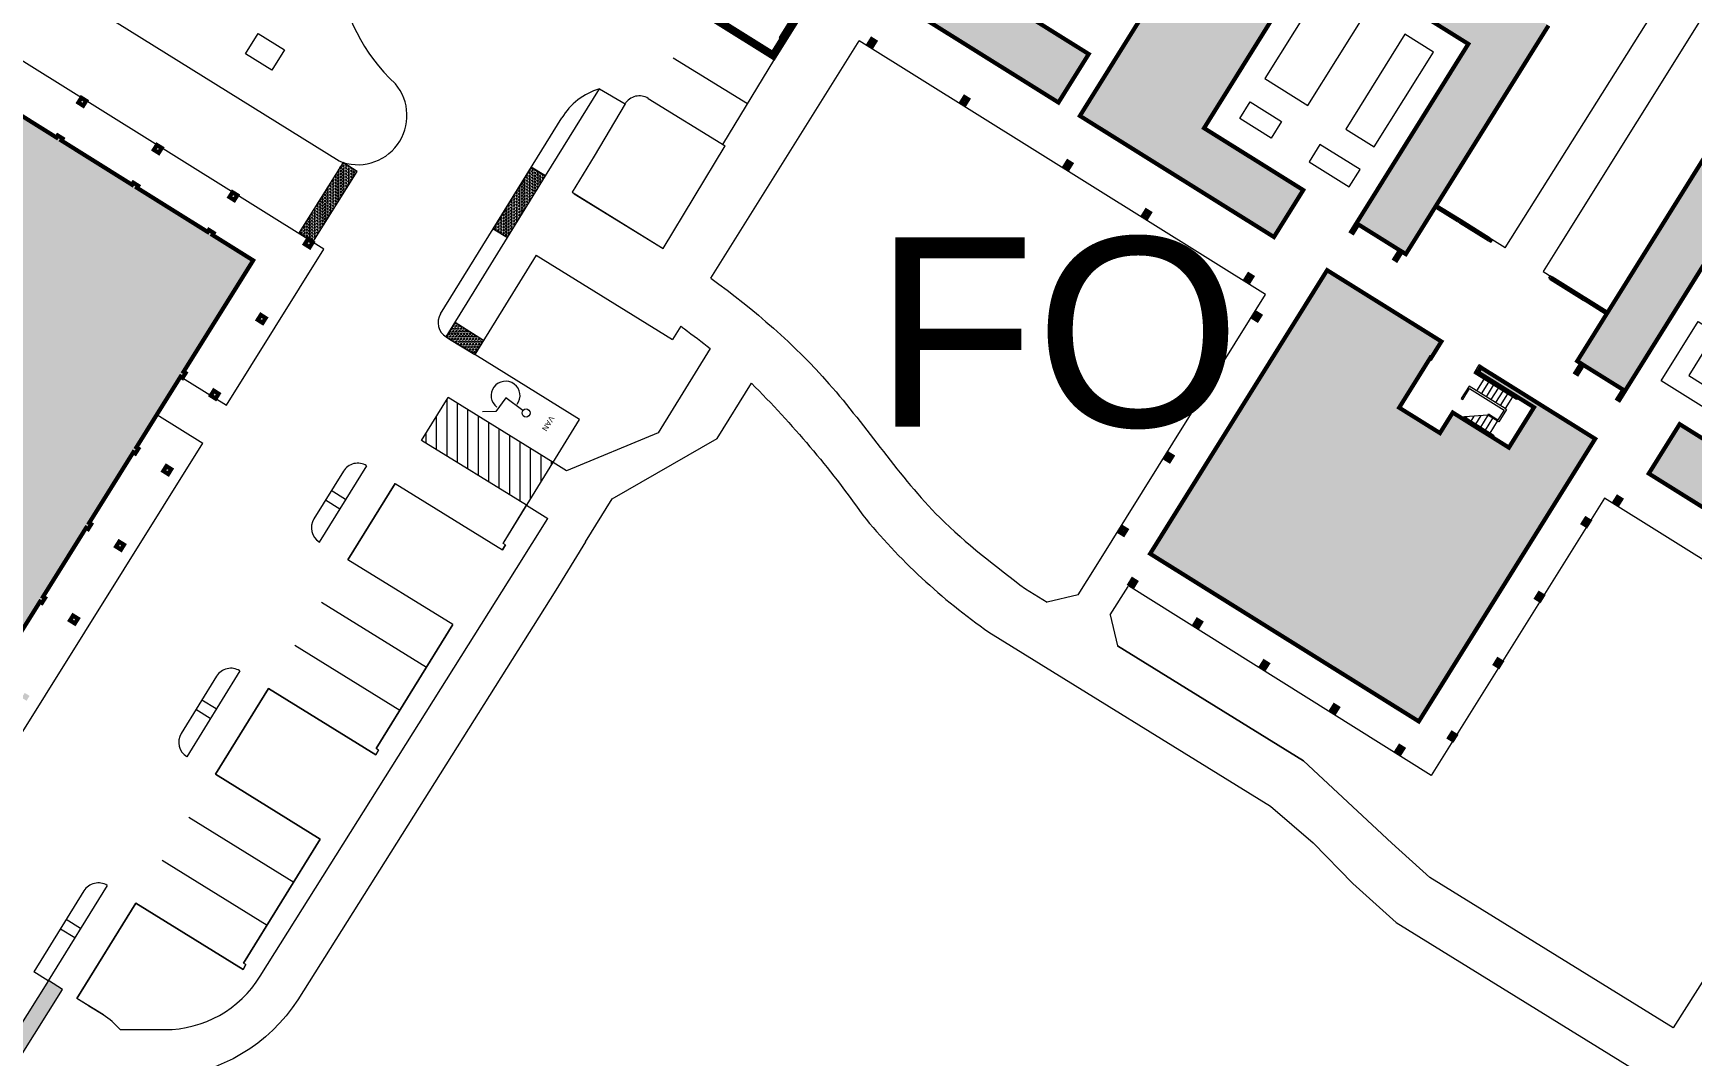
# Model space of a CAD drawing. Header units: feet. Extents: x 6763715 to 6770513, y 1886699 to 1891873.
# Drawn here: x 6765495.7 to 6765793.5, y 1889496.6 to 1889680.2 of the extents above; entities that cross this region are included whole.
import ezdxf

# ---------------------------------------------------------------- set-up
doc = ezdxf.new("R2010")
doc.units = ezdxf.units.FT
doc.header["$LTSCALE"] = 48
doc.header["$MEASUREMENT"] = 0
doc.linetypes.add('PHANTOM2', pattern=[1.25, 0.625, -0.125, 0.125, -0.125, 0.125, -0.125])
for name, color, linetype, lineweight in [('A-FLOR-HRAL', 4, 'Continuous', 0), ('A-FLOR-STRS', 4, 'Continuous', 0), ('C-BLDG-HTCH', 253, 'Continuous', 0), ('C-BLDG-IDEN', 7, 'Continuous', 50), ('C-PKNG-STRP', 3, 'Continuous', 0), ('C-PROP', 7, 'PHANTOM2', 0), ('C-ROAD', 5, 'Continuous', 0), ('Crosswalk_Stripping', 3, 'Continuous', 0), ('Handicap signs', 5, 'Continuous', 0), ('L-SITE-WALK', 6, 'Continuous', 0)]:
    doc.layers.add(name, color=color, linetype=linetype, lineweight=lineweight)
for name, color, linetype in [('A-GLAZ', 3, 'Continuous'), ('A-WALL-JAMB', 6, 'Continuous'), ('C-BLDG', 7, 'Continuous')]:
    doc.layers.add(name, color=color, linetype=linetype)
doc.styles.add('Campus_Base_Map_NEW$0$Site Plan$0$ARIAL3', font='arial.ttf', dxfattribs={"height": 100})
doc.styles.add('Campus_Base_Map_NEW$0$STANDARD', font='arial.ttf', dxfattribs={"height": 3.8})

# ---------------------------------------------------------------- blocks, each defined once
blk = doc.blocks.new('Campus_Base_Map_NEW$0$HANDI')
at = {"layer": 'Handicap signs', "lineweight": 0}
for p, q in [((0, 0.0791), (0, 0)), ((0, 0), (0.0625, 0)), ((0.0625, 0), (0.0941, -0.0386))]:
    blk.add_line(p, q, dxfattribs=at)
blk.add_circle((0, 0.0941), 0.015, dxfattribs=at)
blk.add_arc((-0.0062, -0.0062), 0.0541, 90, 0, dxfattribs=at)

msp = doc.modelspace()

# ---------------------------------------------------------------- hatches: boundary and pattern name
at = {"layer": 'C-BLDG-HTCH'}
h = msp.add_hatch(color=256, dxfattribs=at)
h.paths.add_polyline_path([(6765631.2, 1889689.87), (6765626.6, 1889692.74), (6765621.95, 1889685.3), (6765626.56, 1889682.43)], flags=17)
h.paths.add_polyline_path([(6765838.49, 1889550.14), (6765843.14, 1889557.58), (6765847.74, 1889554.7), (6765843.1, 1889547.26)], flags=17)
h.paths.add_polyline_path([(6765840.3, 1889579.4), (6765834.77, 1889570.53), (6765785.78, 1889601.11), (6765791.32, 1889609.98)], flags=17)
h.paths.add_polyline_path([(6765780.16, 1889614.51), (6765781.19, 1889616.15), (6765774, 1889620.63), (6765772.98, 1889619), (6765772.62, 1889619.22), (6765773.64, 1889620.86), (6765772.93, 1889621.3), (6765798.55, 1889662.34), (6765886.9, 1889607.19), (6765845.27, 1889540.5), (6765831.59, 1889549.04), (6765838.66, 1889560.37), (6765839.23, 1889560.01), (6765832.52, 1889549.26), (6765844.91, 1889541.52), (6765855.23, 1889558.05), (6765842.26, 1889566.14), (6765847.6, 1889574.69), (6765852.55, 1889571.6), (6765872.64, 1889603.79), (6765801.6, 1889648.14), (6765780.49, 1889614.31)])
h.paths.add_polyline_path([(6765696.24, 1889586.72), (6765744.48, 1889556.61), (6765776.15, 1889607.34), (6765755.63, 1889620.15), (6765755.09, 1889619.29), (6765765.17, 1889613), (6765760.66, 1889605.77), (6765750.58, 1889612.06), (6765748.28, 1889608.38), (6765740.96, 1889612.94), (6765746.55, 1889621.9), (6765746.67, 1889621.82), (6765748.54, 1889624.82), (6765728.02, 1889637.62)])
h.paths.add_polyline_path([(6765685.21, 1889676.43), (6765679.78, 1889667.73), (6765649.89, 1889686.39), (6765655.32, 1889695.08)], flags=17)
h.paths.add_polyline_path([(6765742.15, 1889640.51), (6765741.44, 1889640.96), (6765740.48, 1889639.42), (6765740.12, 1889639.65), (6765741.08, 1889641.18), (6765733.6, 1889645.85), (6765732.67, 1889644.35), (6765732.35, 1889644.55), (6765753.37, 1889678.24), (6765726.01, 1889695.32), (6765705.92, 1889663.13), (6765723.73, 1889652.01), (6765718.47, 1889643.58), (6765683.63, 1889665.33), (6765708.98, 1889705.95), (6765659.82, 1889736.63), (6765639.64, 1889704.3), (6765644.59, 1889701.21), (6765638.28, 1889691.11), (6765625.17, 1889699.29), (6765615.91, 1889684.46), (6765628.45, 1889676.63), (6765635.17, 1889687.39), (6765635.74, 1889687.03), (6765628.67, 1889675.7), (6765614.99, 1889684.24), (6765656.62, 1889750.93), (6765767.77, 1889681.55)])
h.paths.add_polyline_path([(6765827.87, 1889565.92), (6765827.23, 1889566.32), (6765827.76, 1889567.17), (6765828.4, 1889566.77)], flags=17)
h.paths.add_polyline_path([(6765810.98, 1889576.46), (6765811.52, 1889577.31), (6765812.16, 1889576.91), (6765811.62, 1889576.06)], flags=16)
h.paths.add_polyline_path([(6765795.81, 1889585.93), (6765795.16, 1889586.33), (6765795.7, 1889587.19), (6765796.34, 1889586.79)], flags=16)
h.paths.add_polyline_path([(6765779.63, 1889596.03), (6765780.17, 1889596.88), (6765780.81, 1889596.48), (6765780.27, 1889595.63)], flags=17)
h.paths.add_polyline_path([(6765774.59, 1889591.75), (6765773.95, 1889592.15), (6765774.49, 1889593), (6765775.13, 1889592.6)], flags=17)
h.paths.add_polyline_path([(6765765.58, 1889578.74), (6765766.11, 1889579.59), (6765766.75, 1889579.19), (6765766.22, 1889578.34)], flags=17)
h.paths.add_polyline_path([(6765758.17, 1889566.86), (6765758.7, 1889567.72), (6765759.34, 1889567.32), (6765758.81, 1889566.46)], flags=17)
h.paths.add_polyline_path([(6765749.93, 1889553.67), (6765750.47, 1889554.52), (6765751.11, 1889554.12), (6765750.57, 1889553.27)])
h.paths.add_polyline_path([(6765740.51, 1889551.3), (6765741.05, 1889552.15), (6765741.69, 1889551.75), (6765741.15, 1889550.9)])
h.paths.add_polyline_path([(6765729.41, 1889558.22), (6765728.77, 1889558.62), (6765729.31, 1889559.48), (6765729.95, 1889559.08)], flags=17)
h.paths.add_polyline_path([(6765716.17, 1889566.49), (6765716.71, 1889567.34), (6765717.35, 1889566.94), (6765716.81, 1889566.09)], flags=17)
h.paths.add_polyline_path([(6765704.2, 1889573.96), (6765704.73, 1889574.82), (6765705.37, 1889574.42), (6765704.84, 1889573.56)], flags=17)
h.paths.add_polyline_path([(6765693.18, 1889580.84), (6765692.54, 1889581.24), (6765693.07, 1889582.1), (6765693.71, 1889581.7)])
h.paths.add_polyline_path([(6765714.84, 1889629.05), (6765715.37, 1889629.9), (6765716.01, 1889629.5), (6765715.48, 1889628.65)], flags=17)
h.paths.add_polyline_path([(6765713.4, 1889636), (6765713.93, 1889636.85), (6765714.57, 1889636.45), (6765714.04, 1889635.6)], flags=17)
h.paths.add_polyline_path([(6765699.69, 1889603.36), (6765699.05, 1889603.76), (6765699.58, 1889604.62), (6765700.23, 1889604.22)], flags=17)
h.paths.add_polyline_path([(6765695.66, 1889647.07), (6765695.01, 1889647.47), (6765695.55, 1889648.33), (6765696.19, 1889647.93)], flags=17)
h.paths.add_polyline_path([(6765680.91, 1889656.28), (6765681.44, 1889657.13), (6765682.08, 1889656.73), (6765681.55, 1889655.88)], flags=17)
h.paths.add_polyline_path([(6765691.46, 1889590.17), (6765690.81, 1889590.57), (6765691.35, 1889591.42), (6765691.99, 1889591.02)])
h.paths.add_polyline_path([(6765663.02, 1889667.44), (6765662.38, 1889667.84), (6765662.92, 1889668.7), (6765663.56, 1889668.3)], flags=17)
h.paths.add_polyline_path([(6765645.71, 1889678.25), (6765646.24, 1889679.1), (6765646.88, 1889678.7), (6765646.35, 1889677.85)], flags=17)
h.paths.add_polyline_path([(6765749.96, 1889611.06), (6765750.58, 1889612.06)], flags=17)
h = msp.add_hatch(color=256, dxfattribs=at)
h.paths.add_polyline_path([(6765477.53, 1889533.18), (6765476.66, 1889533.72), (6765477.2, 1889534.6), (6765478.08, 1889534.05)], flags=0)
h.paths.add_polyline_path([(6765494.49, 1889560.32), (6765493.62, 1889560.86), (6765494.16, 1889561.73), (6765495.03, 1889561.19)], flags=17)
h.paths.add_polyline_path([(6765486.01, 1889546.75), (6765485.14, 1889547.29), (6765485.68, 1889548.16), (6765486.56, 1889547.62)], flags=0)
h.paths.add_polyline_path([(6765519.93, 1889601.02), (6765519.05, 1889601.57), (6765519.6, 1889602.44), (6765520.47, 1889601.89)], flags=0)
h.paths.add_polyline_path([(6765536.88, 1889628.16), (6765536.01, 1889628.71), (6765536.56, 1889629.58), (6765537.43, 1889629.03)], flags=0)
h.paths.add_polyline_path([(6765511.45, 1889587.45), (6765510.57, 1889588), (6765511.12, 1889588.87), (6765511.99, 1889588.33)], flags=0)
h.paths.add_polyline_path([(6765503.16, 1889574.2), (6765502.29, 1889574.74), (6765502.84, 1889575.61), (6765503.71, 1889575.07)], flags=0)
h.paths.add_polyline_path([(6765532.34, 1889651.08), (6765531.47, 1889651.62), (6765530.92, 1889650.75), (6765531.79, 1889650.21)], flags=0)
h.paths.add_polyline_path([(6765518.77, 1889659.56), (6765517.9, 1889660.1), (6765517.35, 1889659.23), (6765518.22, 1889658.69)], flags=17)
h.paths.add_polyline_path([(6765461.59, 1889507.55), (6765460.71, 1889508.09), (6765460.17, 1889507.22), (6765461.04, 1889506.68)], flags=0)
h.paths.add_polyline_path([(6765469.6, 1889520.48), (6765468.73, 1889521.03), (6765468.18, 1889520.16), (6765469.05, 1889519.61)], flags=0)
h.paths.add_polyline_path([(6765448.02, 1889516.03), (6765447.15, 1889516.57), (6765446.6, 1889515.7), (6765447.47, 1889515.15)], flags=0)
h.paths.add_polyline_path([(6765545.33, 1889641.75), (6765544.45, 1889642.3), (6765545, 1889643.17), (6765545.87, 1889642.62)], flags=0)
h.paths.add_polyline_path([(6765503.79, 1889667.71), (6765504.66, 1889667.16), (6765505.21, 1889668.03), (6765504.33, 1889668.58)], flags=0)
h.paths.add_polyline_path([(6765434.45, 1889524.51), (6765433.58, 1889525.05), (6765433.03, 1889524.18), (6765433.9, 1889523.63)], flags=0)
h.paths.add_polyline_path([(6765476.65, 1889684.67), (6765477.52, 1889684.12), (6765478.06, 1889684.99), (6765477.19, 1889685.54)], flags=0)
h.paths.add_polyline_path([(6765490.22, 1889676.19), (6765491.09, 1889675.64), (6765491.63, 1889676.52), (6765490.76, 1889677.06)], flags=0)
h.paths.add_polyline_path([(6765407.31, 1889541.46), (6765406.44, 1889542.01), (6765405.89, 1889541.14), (6765406.77, 1889540.59)], flags=17)
h.paths.add_polyline_path([(6765460.75, 1889694.61), (6765461.62, 1889694.06), (6765462.16, 1889694.93), (6765461.29, 1889695.48)], flags=0)
h.paths.add_polyline_path([(6765401.6, 1889562.63), (6765400.73, 1889563.17), (6765400.18, 1889562.3), (6765401.05, 1889561.75)], flags=0)
h.paths.add_polyline_path([(6765393.74, 1889549.94), (6765392.87, 1889550.49), (6765392.33, 1889549.61), (6765393.2, 1889549.07)], flags=17)
h.paths.add_polyline_path([(6765410.23, 1889576.45), (6765409.36, 1889576.99), (6765408.82, 1889576.12), (6765409.69, 1889575.57)], flags=17)
h.paths.add_polyline_path([(6765418.71, 1889590.01), (6765417.84, 1889590.56), (6765417.29, 1889589.69), (6765418.17, 1889589.14)], flags=17)
h.paths.add_polyline_path([(6765420.88, 1889532.98), (6765420.01, 1889533.53), (6765419.46, 1889532.66), (6765420.33, 1889532.11)], flags=0)
edge = h.paths.add_edge_path(flags=0)
edge.add_line((6765413.26, 1889612.29), (6765413.62, 1889612.06))
edge.add_line((6765413.62, 1889612.06), (6765413.08, 1889611.19))
edge.add_line((6765413.08, 1889611.19), (6765412.71, 1889611.42))
edge.add_line((6765404.78, 1889598.72), (6765405.14, 1889598.49))
edge.add_line((6765405.14, 1889598.49), (6765404.6, 1889597.62))
edge.add_line((6765404.6, 1889597.62), (6765404.24, 1889597.85))
edge.add_line((6765430.58, 1889639.2), (6765430.03, 1889638.33))
edge.add_line((6765422.1, 1889625.63), (6765421.56, 1889624.76))
edge.add_line((6765442.87, 1889630.27), (6765443.74, 1889629.73))
edge.add_line((6765374.92, 1889616.17), (6765375.46, 1889617.04))
edge.add_line((6765366.44, 1889602.6), (6765366.98, 1889603.47))
h.paths.add_polyline_path([(6765477.53, 1889533.18), (6765476.66, 1889533.72), (6765477.2, 1889534.6), (6765478.08, 1889534.05)], flags=16)
h.paths.add_polyline_path([(6765494.49, 1889560.32), (6765493.62, 1889560.86), (6765494.16, 1889561.73), (6765495.03, 1889561.19)], flags=16)
h.paths.add_polyline_path([(6765486.01, 1889546.75), (6765485.14, 1889547.29), (6765485.68, 1889548.16), (6765486.56, 1889547.62)], flags=17)
h.paths.add_polyline_path([(6765519.93, 1889601.02), (6765519.05, 1889601.57), (6765519.6, 1889602.44), (6765520.47, 1889601.89)], flags=17)
h.paths.add_polyline_path([(6765536.88, 1889628.16), (6765536.01, 1889628.71), (6765536.56, 1889629.58), (6765537.43, 1889629.03)], flags=17)
h.paths.add_polyline_path([(6765511.45, 1889587.45), (6765510.57, 1889588), (6765511.12, 1889588.87), (6765511.99, 1889588.33)], flags=17)
h.paths.add_polyline_path([(6765503.16, 1889574.2), (6765502.29, 1889574.74), (6765502.84, 1889575.61), (6765503.71, 1889575.07)], flags=17)
h.paths.add_polyline_path([(6765532.34, 1889651.08), (6765531.47, 1889651.62), (6765530.92, 1889650.75), (6765531.79, 1889650.21)], flags=17)
h.paths.add_polyline_path([(6765518.77, 1889659.56), (6765517.9, 1889660.1), (6765517.35, 1889659.23), (6765518.22, 1889658.69)], flags=0)
h.paths.add_polyline_path([(6765461.59, 1889507.55), (6765460.71, 1889508.09), (6765460.17, 1889507.22), (6765461.04, 1889506.68)], flags=17)
h.paths.add_polyline_path([(6765469.6, 1889520.48), (6765468.73, 1889521.03), (6765468.18, 1889520.16), (6765469.05, 1889519.61)], flags=17)
h.paths.add_polyline_path([(6765448.02, 1889516.03), (6765447.15, 1889516.57), (6765446.6, 1889515.7), (6765447.47, 1889515.15)], flags=17)
h.paths.add_polyline_path([(6765545.33, 1889641.75), (6765544.45, 1889642.3), (6765545, 1889643.17), (6765545.87, 1889642.62)], flags=17)
h.paths.add_polyline_path([(6765503.79, 1889667.71), (6765504.66, 1889667.16), (6765505.21, 1889668.03), (6765504.33, 1889668.58)], flags=16)
h.paths.add_polyline_path([(6765434.45, 1889524.51), (6765433.58, 1889525.05), (6765433.03, 1889524.18), (6765433.9, 1889523.63)], flags=16)
h.paths.add_polyline_path([(6765476.65, 1889684.67), (6765477.52, 1889684.12), (6765478.06, 1889684.99), (6765477.19, 1889685.54)], flags=17)
h.paths.add_polyline_path([(6765490.22, 1889676.19), (6765491.09, 1889675.64), (6765491.63, 1889676.52), (6765490.76, 1889677.06)], flags=16)
h.paths.add_polyline_path([(6765407.31, 1889541.46), (6765406.44, 1889542.01), (6765405.89, 1889541.14), (6765406.77, 1889540.59)], flags=0)
h.paths.add_polyline_path([(6765460.75, 1889694.61), (6765461.62, 1889694.06), (6765462.16, 1889694.93), (6765461.29, 1889695.48)], flags=17)
h.paths.add_polyline_path([(6765401.6, 1889562.63), (6765400.73, 1889563.17), (6765400.18, 1889562.3), (6765401.05, 1889561.75)], flags=16)
h.paths.add_polyline_path([(6765393.74, 1889549.94), (6765392.87, 1889550.49), (6765392.33, 1889549.61), (6765393.2, 1889549.07)], flags=0)
h.paths.add_polyline_path([(6765410.23, 1889576.45), (6765409.36, 1889576.99), (6765408.82, 1889576.12), (6765409.69, 1889575.57)], flags=0)
h.paths.add_polyline_path([(6765418.71, 1889590.01), (6765417.84, 1889590.56), (6765417.29, 1889589.69), (6765418.17, 1889589.14)], flags=0)
h.paths.add_polyline_path([(6765420.88, 1889532.98), (6765420.01, 1889533.53), (6765419.46, 1889532.66), (6765420.33, 1889532.11)], flags=17)
edge = h.paths.add_edge_path(flags=17)
edge.add_line((6765413.26, 1889612.29), (6765413.62, 1889612.06))
edge.add_line((6765413.62, 1889612.06), (6765413.08, 1889611.19))
edge.add_line((6765413.08, 1889611.19), (6765412.71, 1889611.42))
edge.add_line((6765404.78, 1889598.72), (6765405.14, 1889598.49))
edge.add_line((6765405.14, 1889598.49), (6765404.6, 1889597.62))
edge.add_line((6765404.6, 1889597.62), (6765404.24, 1889597.85))
edge.add_line((6765430.58, 1889639.2), (6765430.03, 1889638.33))
edge.add_line((6765422.1, 1889625.63), (6765421.56, 1889624.76))
edge.add_line((6765442.87, 1889630.27), (6765443.74, 1889629.73))
edge.add_line((6765374.92, 1889616.17), (6765375.46, 1889617.04))
edge.add_line((6765366.44, 1889602.6), (6765366.98, 1889603.47))
h.paths.add_polyline_path([(6765365.93, 1889602.92), (6765365.57, 1889603.14), (6765366.11, 1889604.02), (6765366.47, 1889603.79), (6765374.41, 1889616.49), (6765374.04, 1889616.71), (6765374.59, 1889617.58), (6765374.95, 1889617.36), (6765382.89, 1889630.05), (6765382.52, 1889630.28), (6765383.07, 1889631.15), (6765383.43, 1889630.93), (6765391.37, 1889643.62), (6765391, 1889643.85), (6765391.55, 1889644.72), (6765391.91, 1889644.5), (6765399.84, 1889657.19), (6765399.48, 1889657.42), (6765400.03, 1889658.29), (6765400.39, 1889658.06), (6765408.32, 1889670.76), (6765407.96, 1889670.99), (6765408.5, 1889671.86), (6765408.87, 1889671.63), (6765416.8, 1889684.33), (6765416.44, 1889684.56), (6765416.98, 1889685.43), (6765417.35, 1889685.2), (6765421.08, 1889691.18), (6765399.3, 1889704.8), (6765395.57, 1889698.82), (6765395.93, 1889698.6), (6765395.39, 1889697.72), (6765395.02, 1889697.95), (6765387.08, 1889685.25), (6765387.45, 1889685.02), (6765386.9, 1889684.15), (6765386.54, 1889684.37), (6765378.6, 1889671.68), (6765378.97, 1889671.45), (6765378.42, 1889670.58), (6765378.06, 1889670.8), (6765370.13, 1889658.11), (6765370.49, 1889657.88), (6765369.94, 1889657.01), (6765369.58, 1889657.24), (6765361.65, 1889644.54), (6765362.01, 1889644.31), (6765361.47, 1889643.44), (6765361.1, 1889643.67), (6765353.17, 1889630.97), (6765353.53, 1889630.74), (6765352.99, 1889629.87), (6765352.62, 1889630.1), (6765344.69, 1889617.4), (6765345.05, 1889617.17), (6765344.51, 1889616.3), (6765344.14, 1889616.53), (6765340.31, 1889610.4), (6765362.1, 1889596.79)], flags=16)
h.paths.add_polyline_path([(6765528.44, 1889614.57), (6765527.57, 1889615.11), (6765528.11, 1889615.99), (6765528.98, 1889615.44)], flags=17)
h.paths.add_polyline_path([(6765477.53, 1889533.18), (6765476.66, 1889533.72), (6765477.2, 1889534.6), (6765478.08, 1889534.05)], flags=17)
h.paths.add_polyline_path([(6765494.49, 1889560.32), (6765493.62, 1889560.86), (6765494.16, 1889561.73), (6765495.03, 1889561.19)], flags=16)
h.paths.add_polyline_path([(6765486.01, 1889546.75), (6765485.14, 1889547.29), (6765485.68, 1889548.16), (6765486.56, 1889547.62)], flags=16)
h.paths.add_polyline_path([(6765519.93, 1889601.02), (6765519.05, 1889601.57), (6765519.6, 1889602.44), (6765520.47, 1889601.89)], flags=16)
h.paths.add_polyline_path([(6765536.88, 1889628.16), (6765536.01, 1889628.71), (6765536.56, 1889629.58), (6765537.43, 1889629.03)], flags=17)
h.paths.add_polyline_path([(6765511.45, 1889587.45), (6765510.57, 1889588), (6765511.12, 1889588.87), (6765511.99, 1889588.33)], flags=16)
h.paths.add_polyline_path([(6765503.16, 1889574.2), (6765502.29, 1889574.74), (6765502.84, 1889575.61), (6765503.71, 1889575.07)], flags=16)
h.paths.add_polyline_path([(6765532.34, 1889651.08), (6765531.47, 1889651.62), (6765530.92, 1889650.75), (6765531.79, 1889650.21)], flags=16)
h.paths.add_polyline_path([(6765518.77, 1889659.56), (6765517.9, 1889660.1), (6765517.35, 1889659.23), (6765518.22, 1889658.69)], flags=16)
h.paths.add_polyline_path([(6765357.14, 1889703.96), (6765365.07, 1889716.66), (6765364.71, 1889716.88), (6765365.25, 1889717.75), (6765365.62, 1889717.53), (6765369.67, 1889724.02), (6765372.85, 1889722.03), (6765375.77, 1889726.7), (6765372.59, 1889728.68), (6765373.53, 1889730.2), (6765373.17, 1889730.43), (6765373.72, 1889731.3), (6765374.08, 1889731.07), (6765382.03, 1889743.79), (6765381.67, 1889744.02), (6765382.21, 1889744.89), (6765383.08, 1889744.35), (6765381.24, 1889741.4), (6765393.94, 1889733.47), (6765394.17, 1889733.83), (6765395.04, 1889733.29), (6765394.81, 1889732.92), (6765407.51, 1889724.99), (6765407.73, 1889725.35), (6765408.61, 1889724.81), (6765408.38, 1889724.44), (6765421.08, 1889716.51), (6765421.3, 1889716.87), (6765422.17, 1889716.33), (6765421.95, 1889715.96), (6765434.64, 1889708.03), (6765434.87, 1889708.39), (6765435.74, 1889707.85), (6765435.52, 1889707.49), (6765448.21, 1889699.55), (6765448.44, 1889699.92), (6765449.31, 1889699.37), (6765449.09, 1889699.01), (6765461.78, 1889691.07), (6765463.31, 1889693.52), (6765463.82, 1889693.2), (6765459.75, 1889686.69), (6765472.81, 1889678.53), (6765472.96, 1889678.76), (6765473.83, 1889678.22), (6765473.6, 1889677.86), (6765486.3, 1889669.92), (6765486.53, 1889670.29), (6765487.4, 1889669.74), (6765487.17, 1889669.38), (6765499.87, 1889661.44), (6765500.09, 1889661.81), (6765500.97, 1889661.26), (6765500.74, 1889660.9), (6765513.44, 1889652.96), (6765513.66, 1889653.33), (6765514.54, 1889652.78), (6765514.31, 1889652.42), (6765527.01, 1889644.49), (6765527.23, 1889644.85), (6765528.1, 1889644.3), (6765527.88, 1889643.94), (6765535.18, 1889639.38), (6765522.68, 1889619.38), (6765523.05, 1889619.15), (6765522.5, 1889618.28), (6765522.14, 1889618.51), (6765514.21, 1889605.81), (6765514.57, 1889605.58), (6765514.02, 1889604.71), (6765513.66, 1889604.94), (6765505.73, 1889592.24), (6765506.09, 1889592.01), (6765505.55, 1889591.14), (6765505.18, 1889591.37), (6765497.44, 1889578.98), (6765497.81, 1889578.76), (6765497.26, 1889577.89), (6765496.9, 1889578.11), (6765488.77, 1889565.1), (6765489.13, 1889564.88), (6765488.59, 1889564), (6765488.22, 1889564.23), (6765480.29, 1889551.53), (6765480.65, 1889551.31), (6765480.11, 1889550.44), (6765479.75, 1889550.66), (6765471.81, 1889537.97), (6765472.17, 1889537.74), (6765471.63, 1889536.87), (6765471.27, 1889537.09), (6765463.33, 1889524.4), (6765463.7, 1889524.17), (6765463.15, 1889523.3), (6765462.79, 1889523.53), (6765458.87, 1889517.26), (6765451.57, 1889521.83), (6765451.34, 1889521.46), (6765450.47, 1889522.01), (6765450.7, 1889522.37), (6765438, 1889530.3), (6765437.77, 1889529.94), (6765436.9, 1889530.49), (6765437.13, 1889530.85), (6765424.43, 1889538.78), (6765424.21, 1889538.42), (6765423.33, 1889538.96), (6765423.56, 1889539.33), (6765410.35, 1889547.58), (6765414.11, 1889553.59), (6765413.75, 1889553.82), (6765414.29, 1889554.69), (6765414.66, 1889554.46), (6765422.75, 1889567.41), (6765422.38, 1889567.64), (6765422.93, 1889568.51), (6765423.8, 1889567.97), (6765423.6, 1889567.65), (6765425.55, 1889566.43), (6765429.64, 1889572.97), (6765427.5, 1889574.31), (6765431.52, 1889580.76), (6765431.22, 1889580.95), (6765431.76, 1889581.82), (6765432.07, 1889581.63), (6765440, 1889594.33), (6765439.7, 1889594.52), (6765440.24, 1889595.39), (6765440.55, 1889595.2), (6765448.48, 1889607.9), (6765448.18, 1889608.09), (6765448.72, 1889608.96), (6765449.03, 1889608.77), (6765456.96, 1889621.46), (6765456.66, 1889621.65), (6765456.88, 1889622.02), (6765443.97, 1889630.09), (6765443.74, 1889629.73), (6765442.87, 1889630.27), (6765443.09, 1889630.63), (6765436.16, 1889634.97), (6765439.38, 1889640.13), (6765433.11, 1889644.05), (6765430.22, 1889639.43), (6765430.58, 1889639.2), (6765430.03, 1889638.33), (6765429.67, 1889638.55), (6765421.74, 1889625.86), (6765422.1, 1889625.63), (6765421.56, 1889624.76), (6765421.19, 1889624.99), (6765413.26, 1889612.29), (6765413.62, 1889612.06), (6765413.08, 1889611.19), (6765412.71, 1889611.42), (6765404.78, 1889598.72), (6765405.14, 1889598.49), (6765404.6, 1889597.62), (6765404.24, 1889597.85), (6765396.3, 1889585.15), (6765396.66, 1889584.92), (6765396.12, 1889584.05), (6765395.76, 1889584.28), (6765391.61, 1889577.64), (6765388.95, 1889579.3), (6765386.05, 1889574.67), (6765388.72, 1889573.01), (6765387.81, 1889571.56), (6765388.17, 1889571.33), (6765387.63, 1889570.46), (6765387.26, 1889570.69), (6765379.76, 1889558.68), (6765380.13, 1889558.46), (6765379.58, 1889557.59), (6765378.71, 1889558.13), (6765380.15, 1889560.44), (6765367.46, 1889568.37), (6765367.23, 1889568.01), (6765366.36, 1889568.56), (6765366.58, 1889568.92), (6765353.89, 1889576.85), (6765353.66, 1889576.49), (6765352.79, 1889577.03), (6765353.01, 1889577.4), (6765340.32, 1889585.33), (6765340.09, 1889584.97), (6765339.22, 1889585.51), (6765339.45, 1889585.88), (6765326.75, 1889593.81), (6765326.52, 1889593.45), (6765325.65, 1889593.99), (6765325.88, 1889594.35), (6765313.18, 1889602.29), (6765312.95, 1889601.93), (6765312.08, 1889602.47), (6765312.31, 1889602.83), (6765299.61, 1889610.77), (6765297.75, 1889607.79), (6765296.88, 1889608.33), (6765297.42, 1889609.2), (6765297.79, 1889608.98), (6765305.72, 1889621.67), (6765305.36, 1889621.9), (6765305.9, 1889622.77), (6765306.26, 1889622.55), (6765307.25, 1889624.13), (6765310.43, 1889622.14), (6765313.23, 1889626.62), (6765310.05, 1889628.6), (6765314.2, 1889635.25), (6765313.84, 1889635.48), (6765314.38, 1889636.35), (6765314.75, 1889636.12), (6765322.68, 1889648.81), (6765322.31, 1889649.04), (6765322.86, 1889649.91), (6765323.22, 1889649.68), (6765331.16, 1889662.38), (6765330.79, 1889662.61), (6765331.34, 1889663.48), (6765331.7, 1889663.25), (6765339.63, 1889675.95), (6765339.27, 1889676.18), (6765339.82, 1889677.05), (6765340.18, 1889676.82), (6765348.11, 1889689.52), (6765347.75, 1889689.74), (6765348.3, 1889690.62), (6765348.66, 1889690.39), (6765356.59, 1889703.09), (6765356.23, 1889703.31), (6765356.77, 1889704.19)])
h.paths.add_polyline_path([(6765461.59, 1889507.55), (6765460.71, 1889508.09), (6765460.17, 1889507.22), (6765461.04, 1889506.68)], flags=17)
h.paths.add_polyline_path([(6765469.6, 1889520.48), (6765468.73, 1889521.03), (6765468.18, 1889520.16), (6765469.05, 1889519.61)], flags=16)
h.paths.add_polyline_path([(6765448.02, 1889516.03), (6765447.15, 1889516.57), (6765446.6, 1889515.7), (6765447.47, 1889515.15)], flags=17)
h.paths.add_polyline_path([(6765545.33, 1889641.75), (6765544.45, 1889642.3), (6765545, 1889643.17), (6765545.87, 1889642.62)], flags=17)
h.paths.add_polyline_path([(6765503.79, 1889667.71), (6765504.66, 1889667.16), (6765505.21, 1889668.03), (6765504.33, 1889668.58)], flags=17)
h.paths.add_polyline_path([(6765434.45, 1889524.51), (6765433.58, 1889525.05), (6765433.03, 1889524.18), (6765433.9, 1889523.63)], flags=17)
h.paths.add_polyline_path([(6765476.65, 1889684.67), (6765477.52, 1889684.12), (6765478.06, 1889684.99), (6765477.19, 1889685.54)], flags=16)
h.paths.add_polyline_path([(6765490.22, 1889676.19), (6765491.09, 1889675.64), (6765491.63, 1889676.52), (6765490.76, 1889677.06)], flags=17)
h.paths.add_polyline_path([(6765407.31, 1889541.46), (6765406.44, 1889542.01), (6765405.89, 1889541.14), (6765406.77, 1889540.59)], flags=16)
h.paths.add_polyline_path([(6765460.75, 1889694.61), (6765461.62, 1889694.06), (6765462.16, 1889694.93), (6765461.29, 1889695.48)], flags=16)
h.paths.add_polyline_path([(6765401.6, 1889562.63), (6765400.73, 1889563.17), (6765400.18, 1889562.3), (6765401.05, 1889561.75)], flags=17)
h.paths.add_polyline_path([(6765393.74, 1889549.94), (6765392.87, 1889550.49), (6765392.33, 1889549.61), (6765393.2, 1889549.07)], flags=16)
h.paths.add_polyline_path([(6765410.23, 1889576.45), (6765409.36, 1889576.99), (6765408.82, 1889576.12), (6765409.69, 1889575.57)], flags=16)
h.paths.add_polyline_path([(6765418.71, 1889590.01), (6765417.84, 1889590.56), (6765417.29, 1889589.69), (6765418.17, 1889589.14)], flags=16)
h.paths.add_polyline_path([(6765420.88, 1889532.98), (6765420.01, 1889533.53), (6765419.46, 1889532.66), (6765420.33, 1889532.11)], flags=16)
edge = h.paths.add_edge_path(flags=16)
edge.add_line((6765413.26, 1889612.29), (6765413.62, 1889612.06))
edge.add_line((6765413.62, 1889612.06), (6765413.08, 1889611.19))
edge.add_line((6765413.08, 1889611.19), (6765412.71, 1889611.42))
edge.add_line((6765404.78, 1889598.72), (6765405.14, 1889598.49))
edge.add_line((6765405.14, 1889598.49), (6765404.6, 1889597.62))
edge.add_line((6765404.6, 1889597.62), (6765404.24, 1889597.85))
edge.add_line((6765430.58, 1889639.2), (6765430.03, 1889638.33))
edge.add_line((6765422.1, 1889625.63), (6765421.56, 1889624.76))
edge.add_line((6765442.87, 1889630.27), (6765443.74, 1889629.73))
edge.add_line((6765374.92, 1889616.17), (6765375.46, 1889617.04))
edge.add_line((6765366.44, 1889602.6), (6765366.98, 1889603.47))
at = {"layer": 'Crosswalk_Stripping'}
h = msp.add_hatch(dxfattribs=at)
h.set_pattern_fill('ANSI31', color=256, scale=15, angle=45, style=0)
h.set_pattern_definition([(90, (-9e-11, 0), (-1.875, 4e-16), [])])
h.paths.add_polyline_path([(6765570.2, 1889614.76), (6765565.43, 1889607.05), (6765584.27, 1889595.4), (6765589.04, 1889603.11)])
at = {"layer": 'L-SITE-WALK'}
h = msp.add_hatch(dxfattribs=at)
h.set_pattern_fill('HEX', color=256, scale=1.25, style=0)
h.set_pattern_definition([(0, (53.0234, 191.96364), (-1e-17, 0.27063293875), [0.15625, -0.3125]), (120, (53.0234, 191.96364), (-0.234375000058, -0.135316469375), [0.15625, -0.3125]), (60, (53.17965, 191.96364), (-0.234375000058, 0.135316469375), [0.15625, -0.3125])])
h.paths.add_polyline_path([(6765551.33, 1889656.97), (6765543.43, 1889644.37), (6765545.9, 1889642.65), (6765553.85, 1889655.33)])
h = msp.add_hatch(dxfattribs=at)
h.set_pattern_fill('HEX', color=256, scale=1.25, style=0)
h.set_pattern_definition([(0, (87.87046, 192.65964), (-1e-17, 0.27063293875), [0.15625, -0.3125]), (120, (87.87046, 192.65964), (-0.234375000058, -0.135316469375), [0.15625, -0.3125]), (60, (88.0267, 192.65964), (-0.234375000058, 0.135316469375), [0.15625, -0.3125])])
h.paths.add_polyline_path([(6765585.12, 1889656.12), (6765578.28, 1889645.06), (6765580.85, 1889643.48), (6765587.69, 1889654.54)])
h = msp.add_hatch(dxfattribs=at)
h.set_pattern_fill('HEX', color=256, scale=1.25, angle=90, style=0)
h.set_pattern_definition([(90, (8655027.3654, -4875867.94797), (-0.27063293875, 1e-17), [0.15625, -0.3125]), (210, (8655027.3654, -4875867.94797), (0.135316469375, -0.234375000058), [0.15625, -0.3125]), (150, (8655027.3654, -4875867.79172), (-0.135316469375, -0.234375000058), [0.15625, -0.3125])])
h.paths.add_polyline_path([(6765569.82, 1889625.64), (6765574.96, 1889622.46), (6765576.54, 1889625.01), (6765571.48, 1889628.25)])
h = msp.add_hatch(dxfattribs=at)
h.set_pattern_fill('HEX', color=256, scale=1.25, style=0)
h.set_pattern_definition([(0, (-34.63855, -9.96052), (-1e-17, 0.27063293875), [0.15625, -0.3125]), (120, (-34.63855, -9.96052), (-0.234375000058, -0.135316469375), [0.15625, -0.3125]), (60, (-34.4823, -9.96052), (-0.234375000058, 0.135316469375), [0.15625, -0.3125])])
h.paths.add_polyline_path([(6765498.4, 1889510.09), (6765460.39, 1889449.55), (6765462.85, 1889447.83), (6765500.92, 1889508.46)])

# ---------------------------------------------------------------- linework, layer by layer
at = {"layer": 'A-FLOR-HRAL'}
for p, q in [((6765634.69, 1889687.53), (6765629.6, 1889679.38)), ((6765629.87, 1889679.21), (6765634.96, 1889687.36)), ((6765629.6, 1889679.38), (6765629.87, 1889679.21)), ((6765754.4, 1889619.16), (6765755.33, 1889620.66)), ((6765762.01, 1889614.41), (6765754.4, 1889619.16)), ((6765755.46, 1889620.4), (6765754.73, 1889619.24)), ((6765754.73, 1889619.24), (6765754.86, 1889619.16)), ((6765754.86, 1889619.16), (6765762.14, 1889614.61)), ((6765755.33, 1889620.66), (6765756.33, 1889620.03)), ((6765756.29, 1889619.88), (6765755.46, 1889620.4)), ((6765756.33, 1889620.03), (6765756.29, 1889619.88)), ((6765753.51, 1889616.81), (6765752.11, 1889614.57)), ((6765752.36, 1889614.41), (6765753.58, 1889616.37)), ((6765759.97, 1889612.77), (6765753.51, 1889616.81)), ((6765753.58, 1889616.37), (6765759.78, 1889612.5)), ((6765752.11, 1889614.57), (6765752.36, 1889614.41)), ((6765762.14, 1889614.61), (6765762.01, 1889614.41)), ((6765757.89, 1889607.72), (6765752.19, 1889611.28)), ((6765758.01, 1889607.91), (6765752.6, 1889611.29)), ((6765756.87, 1889611.6), (6765756.99, 1889611.81)), ((6765758.84, 1889610.38), (6765756.87, 1889611.6)), ((6765756.99, 1889611.81), (6765758.7, 1889610.74)), ((6765759.78, 1889612.5), (6765758.7, 1889610.74)), ((6765760.23, 1889612.61), (6765758.83, 1889610.37)), ((6765759.97, 1889612.77), (6765760.23, 1889612.61)), ((6765757.89, 1889607.72), (6765758.01, 1889607.91))]:
    msp.add_line(p, q, dxfattribs=at)
at = {"layer": 'A-FLOR-STRS'}
for p, q in [((6765630.53, 1889679.95), (6765630.39, 1889680.03)), ((6765756.15, 1889618.07), (6765754.84, 1889615.98)), ((6765757, 1889617.53), (6765755.7, 1889615.44)), ((6765756.4, 1889618.47), (6765756.28, 1889618.27)), ((6765757.86, 1889617), (6765756.55, 1889614.91)), ((6765757.26, 1889617.94), (6765757.13, 1889617.74)), ((6765758.71, 1889616.46), (6765757.41, 1889614.38)), ((6765758.11, 1889617.41), (6765757.99, 1889617.21)), ((6765759.57, 1889615.93), (6765758.26, 1889613.84)), ((6765758.97, 1889616.87), (6765758.84, 1889616.67)), ((6765759.82, 1889616.34), (6765759.7, 1889616.14)), ((6765760.42, 1889615.4), (6765759.12, 1889613.31)), ((6765761.28, 1889614.86), (6765759.97, 1889612.77)), ((6765760.68, 1889615.81), (6765760.55, 1889615.6)), ((6765761.53, 1889615.27), (6765761.41, 1889615.07)), ((6765756.87, 1889611.6), (6765751.89, 1889611.24)), ((6765752.84, 1889610.87), (6765752.74, 1889610.71)), ((6765753.13, 1889611.33), (6765752.96, 1889611.06)), ((6765753.7, 1889610.34), (6765753.6, 1889610.18)), ((6765754.38, 1889611.42), (6765753.82, 1889610.53)), ((6765755.62, 1889611.51), (6765754.67, 1889609.99)), ((6765756.87, 1889611.6), (6765755.53, 1889609.46)), ((6765757.72, 1889611.07), (6765756.38, 1889608.92)), ((6765758.58, 1889610.54), (6765757.24, 1889608.39)), ((6765754.55, 1889609.8), (6765754.45, 1889609.64)), ((6765755.41, 1889609.27), (6765755.31, 1889609.11)), ((6765756.26, 1889608.74), (6765756.16, 1889608.57)), ((6765757.12, 1889608.2), (6765757.02, 1889608.04))]:
    msp.add_line(p, q, dxfattribs=at)
at = {"layer": 'A-GLAZ'}
for p, q in [((6765751.49, 1889646.35), (6765747.53, 1889648.82)), ((6765747.67, 1889649.04), (6765751.63, 1889646.57)), ((6765751.76, 1889646.78), (6765747.8, 1889649.25)), ((6765757.06, 1889642.88), (6765751.82, 1889646.15)), ((6765751.96, 1889646.36), (6765757.19, 1889643.1)), ((6765757.32, 1889643.31), (6765752.09, 1889646.58)), ((6765773.89, 1889632.37), (6765768.15, 1889635.96)), ((6765768.28, 1889636.17), (6765774.02, 1889632.59)), ((6765774.16, 1889632.8), (6765768.42, 1889636.38)), ((6765778.03, 1889629.79), (6765774.22, 1889632.17)), ((6765774.35, 1889632.38), (6765778.17, 1889630)), ((6765778.3, 1889630.22), (6765774.49, 1889632.59))]:
    msp.add_line(p, q, dxfattribs=at)
at = {"layer": 'A-WALL-JAMB'}
for p, q in [((6765747.39, 1889648.91), (6765747.53, 1889648.82)), ((6765747.53, 1889648.82), (6765747.8, 1889649.25)), ((6765747.8, 1889649.25), (6765747.66, 1889649.34)), ((6765751.76, 1889646.78), (6765751.49, 1889646.35)), ((6765751.49, 1889646.35), (6765751.82, 1889646.15)), ((6765752.09, 1889646.58), (6765751.76, 1889646.78)), ((6765751.82, 1889646.15), (6765752.09, 1889646.58)), ((6765757.32, 1889643.31), (6765757.06, 1889642.88)), ((6765757.06, 1889642.88), (6765757.39, 1889642.68)), ((6765757.65, 1889643.1), (6765757.32, 1889643.31)), ((6765757.39, 1889642.68), (6765757.65, 1889643.1)), ((6765768.09, 1889636.59), (6765767.82, 1889636.16)), ((6765767.82, 1889636.16), (6765768.15, 1889635.96)), ((6765768.42, 1889636.38), (6765768.09, 1889636.59)), ((6765768.15, 1889635.96), (6765768.42, 1889636.38)), ((6765774.16, 1889632.8), (6765773.89, 1889632.37)), ((6765773.89, 1889632.37), (6765774.22, 1889632.17)), ((6765774.49, 1889632.59), (6765774.16, 1889632.8)), ((6765774.22, 1889632.17), (6765774.49, 1889632.59)), ((6765778.03, 1889629.79), (6765778.3, 1889630.22)), ((6765778.17, 1889629.7), (6765778.03, 1889629.79)), ((6765778.3, 1889630.22), (6765778.44, 1889630.13))]:
    msp.add_line(p, q, dxfattribs=at)
at = {"layer": 'C-BLDG', "const_width": 0.75}
for points in [[(6765767.77, 1889681.55), (6765742.15, 1889640.51), (6765741.44, 1889640.96), (6765740.48, 1889639.42), (6765740.12, 1889639.65), (6765741.08, 1889641.18), (6765733.6, 1889645.85), (6765732.67, 1889644.35), (6765732.35, 1889644.55), (6765753.37, 1889678.24), (6765726.01, 1889695.32), (6765705.92, 1889663.13), (6765723.73, 1889652.01), (6765718.47, 1889643.58), (6765683.63, 1889665.33), (6765708.98, 1889705.95)], [(6765635.74, 1889687.03), (6765628.67, 1889675.7), (6765614.99, 1889684.24)], [(6765615.91, 1889684.46), (6765628.45, 1889676.63), (6765635.17, 1889687.39)], [(6765487.17, 1889669.38), (6765499.87, 1889661.44), (6765500.09, 1889661.81), (6765500.97, 1889661.26), (6765500.74, 1889660.9), (6765513.44, 1889652.96), (6765513.66, 1889653.33), (6765514.54, 1889652.78), (6765514.31, 1889652.42), (6765527.01, 1889644.49), (6765527.23, 1889644.85), (6765528.1, 1889644.3), (6765527.88, 1889643.94), (6765535.18, 1889639.38), (6765522.68, 1889619.38), (6765523.05, 1889619.15), (6765522.5, 1889618.28), (6765522.14, 1889618.51), (6765514.21, 1889605.81), (6765514.57, 1889605.58), (6765514.02, 1889604.71), (6765513.66, 1889604.94), (6765505.73, 1889592.24), (6765506.09, 1889592.01), (6765505.55, 1889591.14), (6765505.18, 1889591.37), (6765497.44, 1889578.98), (6765497.81, 1889578.76), (6765497.26, 1889577.89), (6765496.9, 1889578.11), (6765488.77, 1889565.1)]]:
    msp.add_lwpolyline(points, dxfattribs=at)
for points in [[(6765685.21, 1889676.43), (6765679.78, 1889667.73), (6765649.89, 1889686.39), (6765655.32, 1889695.08)], [(6765645.71, 1889678.25), (6765646.24, 1889679.1), (6765646.88, 1889678.7), (6765646.35, 1889677.85)], [(6765503.79, 1889667.71), (6765504.66, 1889667.16), (6765505.21, 1889668.03), (6765504.33, 1889668.58)], [(6765663.02, 1889667.44), (6765662.38, 1889667.84), (6765662.92, 1889668.7), (6765663.56, 1889668.3)], [(6765518.77, 1889659.56), (6765517.9, 1889660.1), (6765517.35, 1889659.23), (6765518.22, 1889658.69)], [(6765780.16, 1889614.51), (6765781.19, 1889616.15), (6765774, 1889620.63), (6765772.98, 1889619), (6765772.62, 1889619.22), (6765773.64, 1889620.86), (6765772.93, 1889621.3), (6765798.55, 1889662.34), (6765886.9, 1889607.19), (6765845.27, 1889540.5), (6765831.59, 1889549.04), (6765838.66, 1889560.37), (6765839.23, 1889560.01), (6765832.52, 1889549.26), (6765844.91, 1889541.52), (6765855.23, 1889558.05), (6765842.26, 1889566.14), (6765847.6, 1889574.69), (6765852.55, 1889571.6), (6765872.64, 1889603.79), (6765801.6, 1889648.14), (6765780.49, 1889614.31)], [(6765680.91, 1889656.28), (6765681.44, 1889657.13), (6765682.08, 1889656.73), (6765681.55, 1889655.88)], [(6765532.34, 1889651.08), (6765531.47, 1889651.62), (6765530.92, 1889650.75), (6765531.79, 1889650.21)], [(6765695.66, 1889647.07), (6765695.01, 1889647.47), (6765695.55, 1889648.33), (6765696.19, 1889647.93)], [(6765545.33, 1889641.75), (6765544.45, 1889642.3), (6765545, 1889643.17), (6765545.87, 1889642.62)], [(6765696.24, 1889586.72), (6765744.48, 1889556.61), (6765776.15, 1889607.34), (6765755.63, 1889620.15), (6765755.09, 1889619.29), (6765765.17, 1889613), (6765760.66, 1889605.77), (6765750.58, 1889612.06), (6765748.28, 1889608.38), (6765740.96, 1889612.94), (6765746.55, 1889621.9), (6765746.67, 1889621.82), (6765748.54, 1889624.82), (6765728.02, 1889637.62)], [(6765713.4, 1889636), (6765713.93, 1889636.85), (6765714.57, 1889636.45), (6765714.04, 1889635.6)], [(6765536.88, 1889628.16), (6765536.01, 1889628.71), (6765536.56, 1889629.58), (6765537.43, 1889629.03)], [(6765714.84, 1889629.05), (6765715.37, 1889629.9), (6765716.01, 1889629.5), (6765715.48, 1889628.65)], [(6765528.44, 1889614.57), (6765527.57, 1889615.11), (6765528.11, 1889615.99), (6765528.98, 1889615.44)], [(6765749.96, 1889611.06), (6765750.58, 1889612.06)], [(6765840.3, 1889579.4), (6765834.77, 1889570.53), (6765785.78, 1889601.11), (6765791.32, 1889609.98)], [(6765699.69, 1889603.36), (6765699.05, 1889603.76), (6765699.58, 1889604.62), (6765700.23, 1889604.22)], [(6765519.93, 1889601.02), (6765519.05, 1889601.57), (6765519.6, 1889602.44), (6765520.47, 1889601.89)], [(6765779.63, 1889596.03), (6765780.17, 1889596.88), (6765780.81, 1889596.48), (6765780.27, 1889595.63)], [(6765774.59, 1889591.75), (6765773.95, 1889592.15), (6765774.49, 1889593), (6765775.13, 1889592.6)], [(6765511.45, 1889587.45), (6765510.57, 1889588), (6765511.12, 1889588.87), (6765511.99, 1889588.33)], [(6765691.46, 1889590.17), (6765690.81, 1889590.57), (6765691.35, 1889591.42), (6765691.99, 1889591.02)], [(6765693.18, 1889580.84), (6765692.54, 1889581.24), (6765693.07, 1889582.1), (6765693.71, 1889581.7)], [(6765765.58, 1889578.74), (6765766.11, 1889579.59), (6765766.75, 1889579.19), (6765766.22, 1889578.34)], [(6765503.16, 1889574.2), (6765502.29, 1889574.74), (6765502.84, 1889575.61), (6765503.71, 1889575.07)], [(6765704.2, 1889573.96), (6765704.73, 1889574.82), (6765705.37, 1889574.42), (6765704.84, 1889573.56)], [(6765716.17, 1889566.49), (6765716.71, 1889567.34), (6765717.35, 1889566.94), (6765716.81, 1889566.09)], [(6765758.17, 1889566.86), (6765758.7, 1889567.72), (6765759.34, 1889567.32), (6765758.81, 1889566.46)], [(6765729.41, 1889558.22), (6765728.77, 1889558.62), (6765729.31, 1889559.48), (6765729.95, 1889559.08)], [(6765749.93, 1889553.67), (6765750.47, 1889554.52), (6765751.11, 1889554.12), (6765750.57, 1889553.27)], [(6765740.51, 1889551.3), (6765741.05, 1889552.15), (6765741.69, 1889551.75), (6765741.15, 1889550.9)]]:
    msp.add_lwpolyline(points, close=True, dxfattribs=at)
at = {"layer": 'C-PKNG-STRP'}
for p, q in [((6765610.62, 1889675.77), (6765623.97, 1889667.52)), ((6765565.43, 1889607.05), (6765570.2, 1889614.76)), ((6765589.04, 1889603.11), (6765570.2, 1889614.76)), ((6765584.27, 1889595.41), (6765565.43, 1889607.05)), ((6765566.28, 1889566.29), (6765547.44, 1889577.94)), ((6765561.51, 1889558.59), (6765542.68, 1889570.23)), ((6765523.62, 1889539.4), (6765542.46, 1889527.76)), ((6765518.86, 1889531.7), (6765537.7, 1889520.05))]:
    msp.add_line(p, q, dxfattribs=at)
at = {"layer": 'C-PROP', "ltscale": 0.02, "const_width": 6, "elevation": -178.8}
msp.add_lwpolyline([(6769012.67, 1888295.37, 0.136105), (6767938.83, 1887977.76, -0.282387), (6765535.01, 1887963.21), (6765125.2, 1887960.53), (6765008.26, 1888061.18), (6763829.05, 1890965.33), (6763828.78, 1890985.96), (6763983.43, 1891051.43), (6764153.83, 1890819.55), (6764199.85, 1890842), (6764151.8, 1891122.84, -0.016472), (6764351.86, 1891197.56, -0.000343), (6765614.04, 1891619.04, -0.151573), (6766084.72, 1891639.02, -0.00004), (6767109.8, 1891365.37), (6767424.22, 1891242.17)], format="xyb", dxfattribs=at)
at = {"layer": 'C-ROAD', "lineweight": 0}
for p, q in [((6765619.54, 1889660.16), (6765628.83, 1889675.58)), ((6765597.35, 1889670.17), (6765601.95, 1889667.49)), ((6765606.11, 1889668.47), (6765619.91, 1889659.93)), ((6765578.28, 1889645.06), (6765590.58, 1889664.96)), ((6765568.84, 1889629.79), (6765578.28, 1889645.06)), ((6765569.82, 1889625.64), (6765574.96, 1889622.46)), ((6765593.8, 1889610.82), (6765574.96, 1889622.46)), ((6765580.04, 1889588.55), (6765593.8, 1889610.82)), ((6765551.38, 1889601.54), (6765546.08, 1889592.97)), ((6765555.53, 1889602.52), (6765547.06, 1889588.82)), ((6765560.67, 1889599.34), (6765552.2, 1889585.64)), ((6765560.67, 1889599.34), (6765579.94, 1889587.43)), ((6765580.47, 1889588.29), (6765579.94, 1889587.43)), ((6765580.47, 1889588.29), (6765580.04, 1889588.55)), ((6765571.04, 1889574), (6765552.2, 1889585.64)), ((6765571.04, 1889574), (6765557.28, 1889551.73)), ((6765532.77, 1889565.7), (6765523.25, 1889550.28)), ((6765528.62, 1889564.72), (6765522.25, 1889554.42)), ((6765537.91, 1889562.52), (6765528.39, 1889547.11)), ((6765557.18, 1889550.61), (6765537.91, 1889562.52)), ((6765557.71, 1889551.47), (6765557.18, 1889550.61)), ((6765557.71, 1889551.47), (6765557.28, 1889551.73)), ((6765528.39, 1889547.11), (6765547.22, 1889535.47)), ((6765547.22, 1889535.47), (6765533.46, 1889513.2)), ((6765508.96, 1889527.17), (6765498.37, 1889510.04)), ((6765504.8, 1889526.18), (6765495.8, 1889511.63)), ((6765514.1, 1889523.99), (6765503.51, 1889506.86)), ((6765533.36, 1889512.08), (6765514.1, 1889523.99)), ((6765533.89, 1889512.94), (6765533.36, 1889512.08)), ((6765533.89, 1889512.94), (6765533.46, 1889513.2)), ((6765498.37, 1889510.04), (6765495.8, 1889511.63)), ((6765508.29, 1889503.91), (6765503.51, 1889506.86)), ((6765508.27, 1889503.92), (6765505.7, 1889505.51))]:
    msp.add_line(p, q, dxfattribs=at)
for centre, radius, start, end in [((6765582.64, 1889694.84), 32.33, 65.2539, 227.2968), ((6765553.98, 1889665.38), 8.82, 247.4137, 40.2644), ((6765600.85, 1889658.61), 12.08, 106.8706, 148.2802), ((6765604.52, 1889665.9), 3.02, 58.2802, 148.2802), ((6765571.41, 1889628.21), 3.02, 148.2802, 238.2802), ((6765553.95, 1889599.95), 3.02, 58.2802, 148.2802), ((6765548.65, 1889591.39), 3.02, 148.2802, 238.2802), ((6765531.19, 1889563.13), 3.02, 58.2802, 148.2802), ((6765524.84, 1889552.85), 3.02, 148.2802, 238.2802), ((6765507.37, 1889524.6), 3.02, 58.2802, 148.2802), ((6765501.92, 1889493.64), 12.08, 39.2818, 58.2783)]:
    msp.add_arc(centre, radius, start, end, dxfattribs=at)
at = {"layer": 'L-SITE-WALK', "lineweight": 0}
for p, q in [((6765810.69, 1889707.56), (6765769.79, 1889642.16)), ((6765617.34, 1889636.21), (6765643.99, 1889678.79)), ((6765716.97, 1889633.24), (6765643.99, 1889678.79)), ((6765587.69, 1889654.54), (6765597.35, 1889670.17)), ((6765601.95, 1889667.49), (6765596.38, 1889658.07)), ((6765596.38, 1889658.07), (6765592.44, 1889651.6)), ((6765608.77, 1889641.5), (6765619.91, 1889659.93)), ((6765585.12, 1889656.12), (6765587.69, 1889654.54)), ((6765592.44, 1889651.6), (6765608.77, 1889641.5)), ((6765592.82, 1889651.36), (6765608.77, 1889641.5)), ((6765569.82, 1889625.64), (6765580.85, 1889643.48)), ((6765578.28, 1889645.06), (6765580.85, 1889643.48)), ((6765585.99, 1889640.3), (6765574.96, 1889622.46)), ((6765585.99, 1889640.3), (6765610.5, 1889625.15)), ((6765686.52, 1889584.47), (6765716.97, 1889633.24)), ((6765611.99, 1889627.56), (6765610.5, 1889625.15)), ((6765617.26, 1889623.56), (6765607.89, 1889608.4)), ((6765607.89, 1889608.4), (6765591.44, 1889601.62)), ((6765591.44, 1889601.62), (6765589.04, 1889603.11)), ((6765550.72, 1889594.74), (6765548.15, 1889596.32)), ((6765551.78, 1889596.45), (6765549.21, 1889598.04)), ((6765777.81, 1889596.67), (6765746.73, 1889546.89)), ((6765828.89, 1889564.79), (6765777.81, 1889596.67)), ((6765683.3, 1889579.32), (6765686.52, 1889584.47)), ((6765673.87, 1889580.39), (6765677.76, 1889578.01)), ((6765689.09, 1889575.73), (6765692.3, 1889580.86)), ((6765746.73, 1889546.89), (6765692.34, 1889580.93)), ((6765683.3, 1889579.32), (6765677.76, 1889578.01)), ((6765689.09, 1889575.73), (6765690.4, 1889570.19)), ((6765528.54, 1889558.85), (6765525.97, 1889560.44)), ((6765527.48, 1889557.14), (6765524.91, 1889558.72)), ((6765504.19, 1889519.46), (6765501.63, 1889521.05)), ((6765503.14, 1889517.75), (6765500.57, 1889519.33))]:
    msp.add_line(p, q, dxfattribs=at)
for points in [[(6765427.01, 1889734.09), (6765550.6, 1889657.24)], [(6765727.46, 1889689.07), (6765716.81, 1889672.01), (6765724.58, 1889667.16), (6765735.23, 1889684.21), (6765727.46, 1889689.07)], [(6765747.12, 1889676.79), (6765742, 1889679.99), (6765731.35, 1889662.93), (6765736.47, 1889659.74), (6765747.12, 1889676.79)], [(6765530.37, 1889613.37), (6765547.87, 1889641.37), (6765491.63, 1889676.52), (6765487.4, 1889669.74)], [(6765733.95, 1889655.68), (6765726.74, 1889660.18), (6765724.8, 1889657.06), (6765732, 1889652.57), (6765733.95, 1889655.68)], [(6765585.12, 1889656.12), (6765578.28, 1889645.06), (6765580.85, 1889643.48), (6765587.69, 1889654.54), (6765585.12, 1889656.12)], [(6765759.97, 1889641.65), (6765747.66, 1889649.34)], [(6765769.79, 1889642.16), (6765766.82, 1889637.39), (6765778.45, 1889630.11)], [(6765794.67, 1889628.39), (6765797.77, 1889626.46), (6765792.95, 1889618.74), (6765820.79, 1889601.26), (6765819, 1889598.39), (6765788, 1889617.74), (6765794.66, 1889628.4), (6765794.67, 1889628.39)], [(6765522.5, 1889618.28), (6765530.37, 1889613.37)], [(6765517.9, 1889611.72), (6765526.13, 1889606.58)], [(6765424.21, 1889538.42), (6765419.85, 1889531.45), (6765462.52, 1889504.79), (6765526.13, 1889606.58)], [(6765582.49, 1889584.07), (6765588.09, 1889593.05)], [(6765790.13, 1889501.62), (6765746.49, 1889528.6), (6765739.64, 1889534.75), (6765723.79, 1889549.55), (6765690.4, 1889570.18), (6765723.79, 1889549.55)], [(6765828.89, 1889564.79), (6765800.44, 1889517.81), (6765790.13, 1889501.62)], [(6765498.4, 1889510.09), (6765460.39, 1889449.55), (6765462.85, 1889447.83), (6765500.93, 1889508.45), (6765498.4, 1889510.09)]]:
    msp.add_lwpolyline(points, dxfattribs=at)
for points in [[(6765759.97, 1889641.65), (6765792.91, 1889694.03, 0.388081), (6765792.05, 1889698.74), (6765771.06, 1889711.79)], [(6765594.86, 1889588.86), (6765594.88, 1889588.85), (6765599.64, 1889596.56), (6765618.52, 1889607.38), (6765624.66, 1889617.31, -0.043946), (6765644.63, 1889593.66, 0.070165), (6765667.29, 1889572.63), (6765717.83, 1889541.39), (6765725.54, 1889534.8), (6765725.57, 1889534.76)], [(6765511.27, 1889501.29, 0.083078), (6765508.27, 1889503.92), (6765503.51, 1889506.86), (6765514.1, 1889523.99), (6765533.36, 1889512.08), (6765533.89, 1889512.94), (6765533.46, 1889513.2), (6765547.22, 1889535.47), (6765528.39, 1889547.11), (6765537.91, 1889562.52), (6765557.18, 1889550.61), (6765557.71, 1889551.47), (6765557.28, 1889551.73), (6765571.04, 1889574), (6765552.2, 1889585.64), (6765560.67, 1889599.34), (6765579.94, 1889587.43), (6765580.47, 1889588.29), (6765580.04, 1889588.55), (6765584.27, 1889595.41), (6765588.09, 1889593.05)], [(6765594.85, 1889588.85), (6765589.51, 1889580.16), (6765543.21, 1889506.64, -0.235758), (6765519.72, 1889492.71), (6765513.87, 1889491.86)], [(6765511.27, 1889501.29), (6765519.32, 1889501.28, 0.261647), (6765536.41, 1889510.86), (6765582.49, 1889584.07)], [(6765725.54, 1889534.8), (6765732.66, 1889527.49), (6765740.43, 1889520.51), (6765784.72, 1889493.13), (6765760.84, 1889455.63), (6765758.98, 1889451.7), (6765757.75, 1889447.52), (6765757.18, 1889443.21), (6765757.28, 1889438.85), (6765758.04, 1889434.57), (6765759.7, 1889431.52), (6765761.89, 1889428.83), (6765764.56, 1889426.6), (6765767.59, 1889424.91), (6765770.88, 1889423.83, 0.252189), (6765801.18, 1889435.8)]]:
    msp.add_lwpolyline(points, format="xyb", dxfattribs=at)
for points in [[(6765538.54, 1889673.54), (6765533.82, 1889676.47), (6765536.1, 1889680.14), (6765540.83, 1889677.21)], [(6765547.38, 1889650.67), (6765543.43, 1889644.37), (6765545.9, 1889642.65), (6765553.85, 1889655.33), (6765551.33, 1889656.97)], [(6765570.45, 1889625.25), (6765574.96, 1889622.46), (6765576.54, 1889625.01), (6765571.48, 1889628.25), (6765569.82, 1889625.64)]]:
    msp.add_lwpolyline(points, close=True, dxfattribs=at)
at = {"layer": 'L-SITE-WALK'}
for points, knots in [([(6765712.33, 1889664.84), (6765712.33, 1889664.84), (6765717.97, 1889661.32), (6765717.97, 1889661.32), (6765717.97, 1889661.32), (6765719.83, 1889664.3), (6765719.83, 1889664.3), (6765719.83, 1889664.3), (6765714.2, 1889667.82), (6765714.2, 1889667.82), (6765714.2, 1889667.82), (6765714.19, 1889667.82), (6765714.19, 1889667.82), (6765714.19, 1889667.82), (6765712.33, 1889664.84), (6765712.33, 1889664.84)], [0, 0, 0, 0, 1, 1, 1, 2, 2, 2, 3, 3, 3, 4, 4, 4, 5, 5, 5, 5]), ([(6765617.34, 1889636.21), (6765625.25, 1889630.44), (6765640.31, 1889617.4), (6765654.8, 1889594.86), (6765668.52, 1889584.46), (6765673.87, 1889580.39)], [159.764947, 159.764947, 159.764947, 159.764947, 495.359041, 868.382482, 1107.365137, 1107.365137, 1107.365137, 1107.365137]), ([(6765611.99, 1889627.56), (6765612.2, 1889627.41), (6765612.4, 1889627.26), (6765614.19, 1889625.93), (6765615.74, 1889624.75), (6765617.26, 1889623.56)], [165.304325, 165.304325, 165.304325, 165.304325, 174.761888, 174.761888, 247.657761, 247.657761, 247.657761, 247.657761])]:
    msp.add_open_spline(points, degree=3, knots=knots, dxfattribs=at)

# ---------------------------------------------------------------- block references
at = {"layer": 'Handicap signs', "xscale": 48.00000000286139, "yscale": 48.00000000286139, "zscale": 48.00000000286139, "rotation": 233.3358614567465}
msp.add_blockref('Campus_Base_Map_NEW$0$HANDI', (6765580.56, 1889614.68), dxfattribs=at)

# ---------------------------------------------------------------- texts
at = {"layer": 'C-BLDG-IDEN', "insert": (6765646.58, 1889643.52), "char_height": 34, "width": 2422.9802, "attachment_point": 1, "rotation": 360, "style": 'Campus_Base_Map_NEW$0$STANDARD'}
msp.add_mtext('FO', dxfattribs=at)
at = {"layer": 'C-PKNG-STRP', "insert": (6765588.17, 1889610.08), "char_height": 1, "width": 6.9186, "attachment_point": 5, "rotation": 238.8768, "style": 'Campus_Base_Map_NEW$0$Site Plan$0$ARIAL3'}
msp.add_mtext('VAN', dxfattribs=at)

doc.saveas('drawing.dxf')
